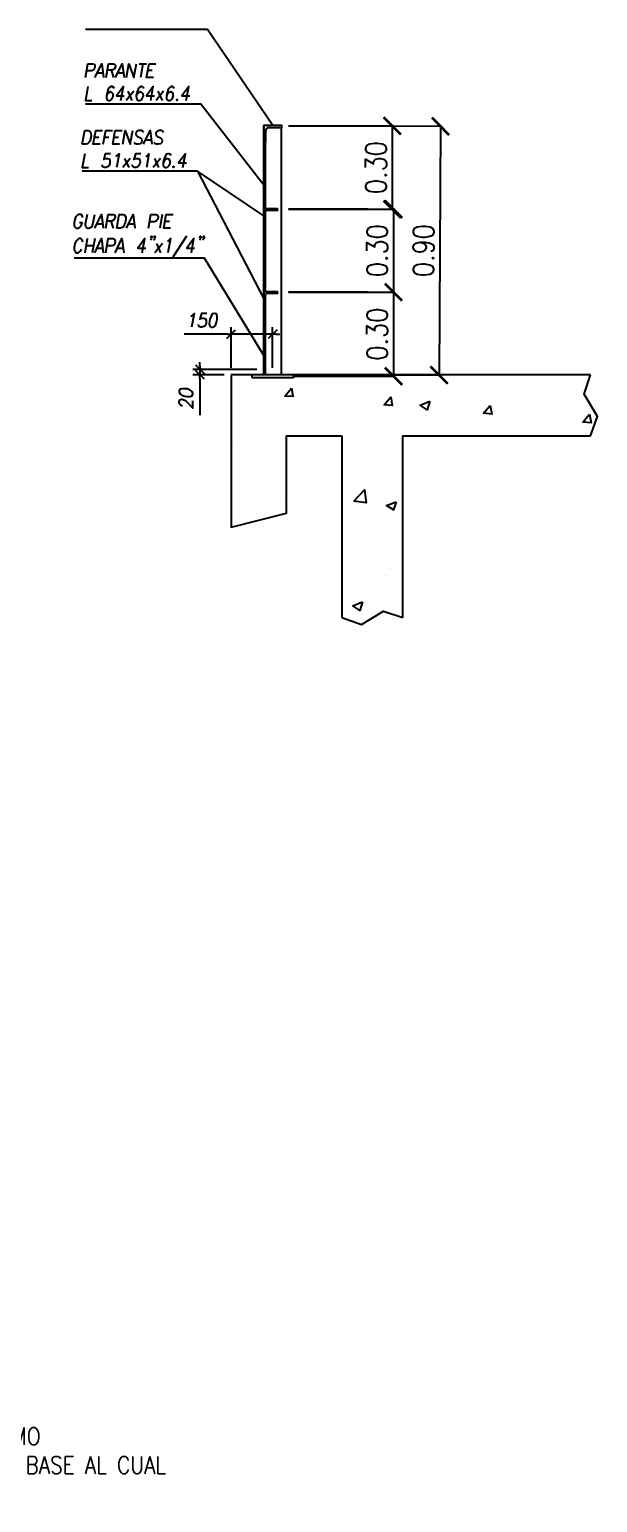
# Model space of a CAD drawing. Extents: x 93 to 1928, y 79 to 574.
# Drawn here: x 1846 to 1928.1, y 113.2 to 326 of the extents above; entities that cross this region are included whole.
import ezdxf

# ---------------------------------------------------------------- set-up
doc = ezdxf.new("R2010")
doc.units = 0
doc.header["$MEASUREMENT"] = 0
for name, color, linetype in [('Cotas', 1, 'Continuous'), ('PDF2_00-COTAS-PARCIALES', 4, 'Continuous'), ('PDF2_auxiliar', 1, 'Continuous'), ('PDF2_CORTES', 6, 'Continuous'), ('PDF2_CORTES-50', 6, 'Continuous'), ('PDF2_PEFILES', 3, 'Continuous'), ('PDF2_perfiles', 3, 'Continuous'), ('Texto', 2, 'Continuous')]:
    doc.layers.add(name, color=color, linetype=linetype)
doc.layers.add('PDF2_0', color=7, linetype='Continuous', true_color=0x7fbfff)
doc.styles.add('ROMANS', font='ROMANS.SHX', dxfattribs={"width": 0.85})
doc.dimstyles.new('1.10', dxfattribs={"dimtxt": 3, "dimasz": 2.5, "dimexe": 0.18, "dimexo": 0.0625, "dimgap": 0.85, "dimtad": 1, "dimlfac": 0.1, "dimzin": 0, "dimdsep": 46, "dimtxsty": 'ROMANS', "dimblk": 'ARCHTICK', "dimcen": 0.09, "dimclrd": 256, "dimclre": 256, "dimclrt": 2, "dimadec": 0, "dimazin": 0, "dimtfac": 1, "dimtofl": 0, "dimtmove": 0, "dimatfit": 3, "dimfxl": 15, "dimfxlon": 1, "dimtolj": 1, "dimtzin": 0, "dimarcsym": 0})

# ---------------------------------------------------------------- blocks, each defined once
blk = doc.blocks.new('_ArchTick')
at = {"color": 0, "linetype": 'ByBlock', "const_width": 0.15}
blk.add_lwpolyline([(-0.5, -0.5), (0.5, 0.5)], dxfattribs=at)
blk = doc.blocks.new('*D64')
at = {"layer": 'Cotas', "lineweight": -2, "transparency": 16777216}
for p, q in [((1883.43, 312.09), (1898.61, 312.09)), ((1898.43, 312.09), (1898.43, 300.06)), ((1883.43, 300.06), (1898.61, 300.06))]:
    blk.add_line(p, q, dxfattribs=at)
at = {"layer": 'Defpoints', "color": 0, "transparency": 16777216}
for p in [(1882.47, 312.09), (1882.47, 300.06), (1898.43, 300.06)]:
    blk.add_point(p, dxfattribs=at)
at = {"layer": 'Cotas', "lineweight": -2, "transparency": 16777216, "xscale": 2.5, "yscale": 2.5, "zscale": 2.5}
for p, rotation in [((1898.43, 312.09), 90), ((1898.43, 300.06), 270)]:
    blk.add_blockref('_ArchTick', p, dxfattribs=dict(at, rotation=rotation))
at = {"layer": 'Cotas', "color": 2, "transparency": 16777216, "insert": (1896.08, 306.07), "char_height": 3, "attachment_point": 5, "rotation": 90, "style": 'ROMANS'}
blk.add_mtext('\\A1;0.30', dxfattribs=at)
blk = doc.blocks.new('*D65')
at = {"layer": 'Cotas', "lineweight": -2, "transparency": 16777216}
for p, q in [((1883.61, 300.06), (1898.79, 300.06)), ((1898.61, 300.06), (1898.61, 288.08)), ((1883.61, 288.08), (1898.79, 288.08))]:
    blk.add_line(p, q, dxfattribs=at)
at = {"layer": 'Defpoints', "color": 0, "transparency": 16777216}
for p in [(1882.47, 300.06), (1882.47, 288.08), (1898.61, 288.08)]:
    blk.add_point(p, dxfattribs=at)
at = {"layer": 'Cotas', "lineweight": -2, "transparency": 16777216, "xscale": 2.5, "yscale": 2.5, "zscale": 2.5}
for p, rotation in [((1898.61, 300.06), 90), ((1898.61, 288.08), 270)]:
    blk.add_blockref('_ArchTick', p, dxfattribs=dict(at, rotation=rotation))
at = {"layer": 'Cotas', "color": 2, "transparency": 16777216, "insert": (1896.26, 294.07), "char_height": 3, "attachment_point": 5, "rotation": 90, "style": 'ROMANS'}
blk.add_mtext('\\A1;0.30', dxfattribs=at)
blk = doc.blocks.new('*D66')
at = {"layer": 'Cotas', "lineweight": -2, "transparency": 16777216}
for p, q in [((1883.61, 288.08), (1898.79, 288.08)), ((1898.61, 288.08), (1898.61, 275.93)), ((1884.23, 275.93), (1898.79, 275.93))]:
    blk.add_line(p, q, dxfattribs=at)
at = {"layer": 'Defpoints', "color": 0, "transparency": 16777216}
for p in [(1882.47, 288.08), (1884.17, 275.93), (1898.61, 275.93)]:
    blk.add_point(p, dxfattribs=at)
at = {"layer": 'Cotas', "lineweight": -2, "transparency": 16777216, "xscale": 2.5, "yscale": 2.5, "zscale": 2.5}
for p, rotation in [((1898.61, 288.08), 90), ((1898.61, 275.93), 270)]:
    blk.add_blockref('_ArchTick', p, dxfattribs=dict(at, rotation=rotation))
at = {"layer": 'Cotas', "color": 2, "transparency": 16777216, "insert": (1896.26, 282.01), "char_height": 3, "attachment_point": 5, "rotation": 90, "style": 'ROMANS'}
blk.add_mtext('\\A1;0.30', dxfattribs=at)
blk = doc.blocks.new('*D67')
at = {"layer": 'Cotas', "lineweight": -2, "transparency": 16777216}
for p, q in [((1898.67, 312.09), (1905.57, 312.05)), ((1905.39, 312.05), (1905.2, 276.09)), ((1898.48, 276.12), (1905.38, 276.08))]:
    blk.add_line(p, q, dxfattribs=at)
at = {"layer": 'Defpoints', "color": 0, "transparency": 16777216}
for p in [(1898.61, 312.09), (1898.42, 276.12), (1905.2, 276.09)]:
    blk.add_point(p, dxfattribs=at)
at = {"layer": 'Cotas', "lineweight": -2, "transparency": 16777216, "xscale": 2.5, "yscale": 2.5, "zscale": 2.5}
for p, rotation in [((1905.39, 312.05), 89.6964937066451), ((1905.2, 276.09), 269.6964937066451)]:
    blk.add_blockref('_ArchTick', p, dxfattribs=dict(at, rotation=rotation))
at = {"layer": 'Cotas', "color": 2, "transparency": 16777216, "insert": (1902.95, 294.08), "char_height": 3, "attachment_point": 5, "rotation": 89.6965, "style": 'ROMANS'}
blk.add_mtext('\\A1;0.90', dxfattribs=at)

msp = doc.modelspace()

# ---------------------------------------------------------------- linework, layer by layer
at = {"layer": 'PDF2_0', "color": 5, "lineweight": 25}
for points in [[(1874.556, 281.371), (1875.784, 282.641)], [(1881.796, 282.641), (1880.526, 281.371)], [(1870.026, 277.561), (1871.297, 276.291)], [(1871.297, 275.487), (1870.026, 276.757)]]:
    msp.add_lwpolyline(points, dxfattribs=at)
at = {"layer": 'PDF2_0', "color": 2, "lineweight": 25}
for points in [[(1874.683, 282.006), (1875.149, 282.006)], [(1881.669, 282.006), (1881.161, 282.006)], [(1870.661, 277.434), (1870.661, 276.926)], [(1870.661, 275.614), (1870.661, 276.122)]]:
    msp.add_lwpolyline(points, dxfattribs=at)
at = {"layer": 'PDF2_00-COTAS-PARCIALES', "lineweight": 25}
for points in [[(1854.15, 319.093), (1854.489, 321.083), (1855.167, 321.083), (1855.378, 320.998), (1855.463, 320.913), (1855.505, 320.702), (1855.421, 320.448), (1855.336, 320.236), (1855.251, 320.151), (1854.997, 320.067), (1854.32, 320.067)], [(1855.505, 319.093), (1856.479, 321.083), (1856.733, 319.093)], [(1855.844, 319.77), (1856.606, 319.77)], [(1857.114, 319.093), (1857.453, 321.083), (1858.13, 321.083), (1858.342, 320.998), (1858.426, 320.913), (1858.469, 320.702), (1858.426, 320.532), (1858.299, 320.321), (1858.215, 320.236), (1857.961, 320.151), (1857.283, 320.151)], [(1857.834, 320.151), (1858.172, 319.093)], [(1858.469, 319.093), (1859.442, 321.083), (1859.696, 319.093)], [(1858.807, 319.77), (1859.569, 319.77)], [(1860.077, 319.093), (1860.416, 321.083), (1861.136, 319.093), (1861.517, 321.083)], [(1861.898, 321.083), (1862.956, 321.083)], [(1862.406, 321.083), (1862.067, 319.093)], [(1863.972, 319.093), (1862.956, 319.093), (1863.337, 321.083), (1864.311, 321.083)], [(1863.168, 320.151), (1863.761, 320.151)], [(1854.489, 317.78), (1854.15, 315.748), (1855.04, 315.748)], [(1858.257, 317.484), (1858.215, 317.653), (1858.003, 317.78), (1857.834, 317.78), (1857.58, 317.653), (1857.41, 317.399), (1857.241, 316.891), (1857.156, 316.426), (1857.156, 316.045), (1857.283, 315.875), (1857.495, 315.748), (1857.58, 315.748), (1857.791, 315.875), (1858.003, 316.045), (1858.13, 316.341), (1858.13, 316.426), (1858.13, 316.722), (1858.003, 316.891), (1857.791, 317.018), (1857.707, 317.018), (1857.453, 316.891), (1857.283, 316.722), (1857.156, 316.426)], [(1859.231, 315.748), (1859.612, 317.78), (1858.596, 316.426), (1859.739, 316.426)], [(1862.575, 317.484), (1862.533, 317.653), (1862.321, 317.78), (1862.194, 317.78), (1861.94, 317.653), (1861.729, 317.399), (1861.559, 316.891), (1861.475, 316.426), (1861.517, 316.045), (1861.602, 315.875), (1861.813, 315.748), (1861.898, 315.748), (1862.152, 315.875), (1862.321, 316.045), (1862.448, 316.341), (1862.491, 316.426), (1862.448, 316.722), (1862.321, 316.891), (1862.11, 317.018), (1862.067, 317.018), (1861.813, 316.891), (1861.602, 316.722), (1861.475, 316.426)], [(1863.591, 315.748), (1863.93, 317.78), (1862.956, 316.426), (1864.099, 316.426)], [(1866.936, 317.484), (1866.894, 317.653), (1866.682, 317.78), (1866.513, 317.78), (1866.301, 317.653), (1866.089, 317.399), (1865.92, 316.891), (1865.835, 316.426), (1865.835, 316.045), (1865.962, 315.875), (1866.174, 315.748), (1866.259, 315.748), (1866.513, 315.875), (1866.682, 316.045), (1866.809, 316.341), (1866.809, 316.426), (1866.809, 316.722), (1866.682, 316.891), (1866.47, 317.018), (1866.386, 317.018), (1866.132, 316.891), (1865.962, 316.722), (1865.835, 316.426)], [(1868.672, 315.748), (1869.053, 317.78), (1868.037, 316.426), (1869.18, 316.426)], [(1861.094, 317.103), (1859.993, 315.748)], [(1860.247, 317.103), (1860.84, 315.748)], [(1865.412, 317.103), (1864.353, 315.748)], [(1864.565, 317.103), (1865.2, 315.748)], [(1856.267, 309.44), (1855.251, 309.44), (1855.632, 311.43), (1856.606, 311.43)], [(1856.691, 309.44), (1857.072, 311.43), (1858.045, 311.43)], [(1859.061, 309.44), (1858.088, 309.44), (1858.426, 311.43), (1859.442, 311.43)], [(1859.527, 309.44), (1859.866, 311.43), (1860.586, 309.44), (1860.967, 311.43)], [(1862.491, 311.134), (1862.364, 311.345), (1862.152, 311.43), (1861.856, 311.43), (1861.602, 311.345), (1861.432, 311.134), (1861.39, 310.964), (1861.432, 310.753), (1861.517, 310.668), (1861.644, 310.583), (1862.067, 310.372), (1862.194, 310.287), (1862.237, 310.202), (1862.279, 309.991), (1862.237, 309.694), (1862.067, 309.525), (1861.813, 309.44), (1861.517, 309.44), (1861.305, 309.525), (1861.178, 309.694)], [(1862.491, 309.44), (1863.464, 311.43), (1863.718, 309.44)], [(1865.412, 311.134), (1865.285, 311.345), (1865.073, 311.43), (1864.777, 311.43), (1864.523, 311.345), (1864.311, 311.134), (1864.311, 310.964), (1864.353, 310.753), (1864.396, 310.668), (1864.523, 310.583), (1864.946, 310.372), (1865.073, 310.287), (1865.158, 310.202), (1865.2, 309.991), (1865.158, 309.694), (1864.946, 309.525), (1864.692, 309.44), (1864.396, 309.44), (1864.184, 309.525), (1864.057, 309.694)], [(1855.463, 310.456), (1856.056, 310.456)], [(1856.902, 310.456), (1857.495, 310.456)], [(1858.257, 310.456), (1858.892, 310.456)], [(1862.829, 310.075), (1863.591, 310.075)], [(1854.023, 308.085), (1853.642, 306.096), (1854.574, 306.096)], [(1857.749, 308.085), (1856.987, 308.085), (1856.775, 307.239), (1856.86, 307.323), (1857.114, 307.408), (1857.326, 307.408), (1857.537, 307.323), (1857.664, 307.154), (1857.664, 306.858), (1857.664, 306.646), (1857.537, 306.392), (1857.326, 306.18), (1857.072, 306.096), (1856.86, 306.096), (1856.648, 306.18), (1856.606, 306.265), (1856.564, 306.477)], [(1858.511, 307.704), (1858.68, 307.789), (1858.977, 308.085), (1858.596, 306.096)], [(1860.586, 307.408), (1859.527, 306.096)], [(1859.781, 307.408), (1860.374, 306.096)], [(1862.11, 308.085), (1861.348, 308.085), (1861.094, 307.239), (1861.178, 307.323), (1861.432, 307.408), (1861.686, 307.408), (1861.898, 307.323), (1861.983, 307.154), (1862.025, 306.858), (1861.983, 306.646), (1861.856, 306.392), (1861.686, 306.18), (1861.432, 306.096), (1861.221, 306.096), (1861.009, 306.18), (1860.924, 306.265), (1860.882, 306.477)], [(1862.872, 307.704), (1863.041, 307.789), (1863.295, 308.085), (1862.956, 306.096)], [(1864.946, 307.408), (1863.888, 306.096)], [(1864.099, 307.408), (1864.692, 306.096)], [(1866.47, 307.789), (1866.428, 308.001), (1866.216, 308.085), (1866.047, 308.085), (1865.793, 308.001), (1865.624, 307.704), (1865.454, 307.239), (1865.369, 306.773), (1865.369, 306.392), (1865.497, 306.18), (1865.708, 306.096), (1865.793, 306.096), (1866.005, 306.18), (1866.216, 306.392), (1866.343, 306.646), (1866.343, 306.773), (1866.343, 307.027), (1866.216, 307.239), (1866.005, 307.323), (1865.92, 307.323), (1865.666, 307.239), (1865.497, 307.027), (1865.369, 306.773)], [(1868.206, 306.096), (1868.587, 308.085), (1867.571, 306.773), (1868.714, 306.773)], [(1853.769, 298.856), (1853.727, 299.026), (1853.6, 299.237), (1853.473, 299.322), (1853.177, 299.322), (1853.007, 299.237), (1852.796, 299.026), (1852.711, 298.856), (1852.584, 298.56), (1852.499, 298.094), (1852.499, 297.798), (1852.542, 297.586), (1852.669, 297.417), (1852.796, 297.332), (1853.092, 297.332), (1853.261, 297.417), (1853.473, 297.586), (1853.558, 297.798), (1853.642, 298.094), (1853.261, 298.094)], [(1854.362, 299.322), (1854.108, 297.882), (1854.15, 297.586), (1854.277, 297.417), (1854.489, 297.332), (1854.616, 297.332), (1854.87, 297.417), (1855.082, 297.586), (1855.209, 297.882), (1855.463, 299.322)], [(1855.463, 297.332), (1856.437, 299.322), (1856.691, 297.332)], [(1857.072, 297.332), (1857.41, 299.322), (1858.13, 299.322), (1858.342, 299.237), (1858.384, 299.11), (1858.426, 298.941), (1858.384, 298.729), (1858.299, 298.56), (1858.172, 298.475), (1857.961, 298.348), (1857.241, 298.348)], [(1857.791, 298.348), (1858.13, 297.332)], [(1860.035, 297.332), (1861.009, 299.322), (1861.263, 297.332)], [(1863.253, 297.332), (1863.591, 299.322), (1864.269, 299.322), (1864.48, 299.237), (1864.565, 299.11), (1864.607, 298.941), (1864.565, 298.644), (1864.438, 298.475), (1864.353, 298.348), (1864.099, 298.263), (1863.422, 298.263)], [(1865.2, 299.322), (1864.861, 297.332)], [(1866.428, 297.332), (1865.454, 297.332), (1865.793, 299.322), (1866.809, 299.322)], [(1865.624, 298.348), (1866.259, 298.348)], [(1855.802, 297.967), (1856.564, 297.967)], [(1860.374, 297.967), (1861.136, 297.967)], [(1863.718, 296.062), (1863.634, 295.977), (1863.591, 296.062), (1863.676, 296.189), (1863.718, 296.062), (1863.676, 295.893), (1863.591, 295.681), (1863.507, 295.596)], [(1864.184, 296.062), (1864.099, 295.977), (1864.015, 296.062), (1864.142, 296.189), (1864.184, 296.062), (1864.142, 295.893), (1864.057, 295.681), (1863.93, 295.596)], [(1868.714, 296.189), (1866.767, 293.141)], [(1870.831, 296.062), (1870.704, 295.977), (1870.661, 296.062), (1870.746, 296.189), (1870.831, 296.062), (1870.789, 295.893), (1870.661, 295.681), (1870.577, 295.596)], [(1871.254, 296.062), (1871.17, 295.977), (1871.127, 296.062), (1871.212, 296.189), (1871.254, 296.062), (1871.254, 295.893), (1871.127, 295.681), (1871.043, 295.596)], [(1853.769, 295.3), (1853.727, 295.512), (1853.6, 295.681), (1853.473, 295.808), (1853.177, 295.808), (1853.007, 295.681), (1852.796, 295.512), (1852.711, 295.3), (1852.584, 295.046), (1852.499, 294.538), (1852.499, 294.284), (1852.542, 294.072), (1852.669, 293.903), (1852.796, 293.776), (1853.092, 293.776), (1853.261, 293.903), (1853.473, 294.072), (1853.558, 294.284)], [(1854.362, 295.808), (1854.023, 293.776)], [(1854.193, 294.834), (1855.294, 294.834)], [(1855.463, 295.808), (1855.082, 293.776)], [(1855.463, 293.776), (1856.437, 295.808), (1856.691, 293.776)], [(1855.802, 294.453), (1856.564, 294.453)], [(1857.072, 293.776), (1857.41, 295.808), (1858.13, 295.808), (1858.342, 295.681), (1858.384, 295.596), (1858.426, 295.427), (1858.384, 295.131), (1858.257, 294.919), (1858.172, 294.834), (1857.918, 294.75), (1857.241, 294.75)], [(1858.426, 293.776), (1859.4, 295.808), (1859.654, 293.776)], [(1858.807, 294.453), (1859.569, 294.453)], [(1862.321, 293.776), (1862.702, 295.808), (1861.686, 294.453), (1862.829, 294.453)], [(1865.242, 295.131), (1864.142, 293.776)], [(1864.396, 295.131), (1864.988, 293.776)], [(1865.962, 295.427), (1866.132, 295.512), (1866.428, 295.808), (1866.047, 293.776)], [(1869.434, 293.776), (1869.772, 295.808), (1868.756, 294.453), (1869.899, 294.453)], [(1869.349, 284.631), (1869.518, 284.716), (1869.815, 285.012), (1869.434, 283.023)], [(1871.635, 285.012), (1870.873, 285.012), (1870.661, 284.166), (1870.746, 284.25), (1871, 284.335), (1871.212, 284.335), (1871.424, 284.25), (1871.551, 284.039), (1871.551, 283.785), (1871.551, 283.573), (1871.424, 283.277), (1871.212, 283.107), (1870.958, 283.023), (1870.746, 283.023), (1870.534, 283.107), (1870.492, 283.192), (1870.45, 283.404)], [(1868.121, 271.676), (1868.037, 271.676), (1867.867, 271.803), (1867.74, 271.888), (1867.656, 272.057), (1867.656, 272.354), (1867.74, 272.523), (1867.867, 272.566), (1868.037, 272.608), (1868.248, 272.566), (1868.418, 272.481), (1868.714, 272.269), (1869.645, 271.338), (1869.645, 272.396)]]:
    msp.add_lwpolyline(points, dxfattribs=at)
for points in [[(1867.359, 315.96), (1867.275, 315.875), (1867.317, 315.748), (1867.402, 315.875)], [(1853.642, 309.44), (1854.023, 311.43), (1854.531, 311.43), (1854.743, 311.345), (1854.87, 311.134), (1854.913, 310.964), (1854.955, 310.668), (1854.87, 310.202), (1854.743, 309.906), (1854.616, 309.694), (1854.447, 309.525), (1854.193, 309.44)], [(1866.894, 306.265), (1866.767, 306.18), (1866.851, 306.096), (1866.936, 306.18)], [(1858.68, 297.332), (1859.019, 299.322), (1859.569, 299.322), (1859.781, 299.237), (1859.908, 299.026), (1859.95, 298.856), (1859.95, 298.56), (1859.866, 298.094), (1859.739, 297.798), (1859.654, 297.586), (1859.442, 297.417), (1859.188, 297.332)], [(1872.694, 285.012), (1872.44, 284.928), (1872.27, 284.631), (1872.101, 284.166), (1872.059, 283.869), (1872.016, 283.404), (1872.143, 283.107), (1872.355, 283.023), (1872.482, 283.023), (1872.736, 283.107), (1872.948, 283.404), (1873.117, 283.869), (1873.159, 284.166), (1873.159, 284.631), (1873.075, 284.928), (1872.863, 285.012)], [(1867.656, 273.666), (1867.74, 273.412), (1868.037, 273.201), (1868.502, 273.074), (1868.799, 272.989), (1869.264, 272.989), (1869.561, 273.116), (1869.645, 273.328), (1869.645, 273.455), (1869.561, 273.709), (1869.264, 273.92), (1868.799, 274.09), (1868.502, 274.132), (1868.037, 274.132), (1867.74, 274.047), (1867.656, 273.836)]]:
    msp.add_lwpolyline(points, close=True, dxfattribs=at)
at = {"layer": 'PDF2_00-COTAS-PARCIALES', "color": 2, "lineweight": 25}
for points in [[(1894.878, 300.063), (1883.489, 300.063)], [(1894.878, 288.082), (1883.489, 288.082)]]:
    msp.add_lwpolyline(points, close=True, dxfattribs=at)
for points in [[(1874.683, 282.006), (1868.375, 282.006)], [(1875.149, 277.138), (1875.149, 283.023)], [(1881.161, 282.006), (1875.149, 282.006)], [(1881.161, 277.138), (1881.161, 283.023)], [(1881.669, 282.006), (1882.177, 282.006)], [(1878.875, 276.926), (1869.645, 276.926)], [(1870.661, 277.434), (1870.661, 277.942)], [(1870.661, 276.926), (1870.661, 276.122)], [(1874.175, 276.122), (1869.645, 276.122)], [(1870.661, 275.614), (1870.661, 270.322)]]:
    msp.add_lwpolyline(points, dxfattribs=at)
at = {"layer": 'PDF2_auxiliar', "lineweight": 25}
for points in [[(1881.203, 312.15), (1871.762, 326.036), (1854.15, 326.036)], [(1879.891, 303.555), (1870.789, 315.24), (1854.15, 315.24)], [(1879.891, 299.11), (1870.323, 305.545), (1853.642, 305.545)], [(1870.323, 305.545), (1879.891, 287.129)], [(1879.891, 278.916), (1871.297, 292.971), (1852.499, 292.971)], [(1927.053, 267.316), (1928.069, 270.11), (1926.122, 273.328), (1927.053, 276.122)], [(1891.152, 241.068), (1893.989, 240.051), (1897.164, 241.999), (1899.958, 241.068)]]:
    msp.add_lwpolyline(points, dxfattribs=at)
at = {"layer": 'PDF2_CORTES', "lineweight": 25}
msp.add_lwpolyline([(1875.149, 276.122), (1875.149, 254.107), (1883.151, 256.139), (1883.151, 267.316), (1891.152, 267.316)], dxfattribs=at)
at = {"layer": 'PDF2_CORTES-50', "lineweight": 25}
for points in [[(1927.053, 276.122), (1875.149, 276.122)], [(1880.61, 273.709), (1880.61, 273.709)], [(1886.326, 273.243), (1886.326, 273.243)], [(1888.951, 273.455), (1888.951, 273.455)], [(1878.705, 272.015), (1878.705, 272.015)], [(1881.923, 271.084), (1881.923, 271.084)], [(1892.592, 270.618), (1892.592, 270.618)], [(1913.209, 270.787), (1913.209, 270.787)], [(1918.205, 271.465), (1918.205, 271.465)], [(1919.475, 270.957), (1919.475, 270.957)], [(1925.783, 272.439), (1925.783, 272.439)], [(1900.551, 269.136), (1900.551, 269.136)], [(1903.26, 270.195), (1903.26, 270.195)], [(1909.23, 269.56), (1909.23, 269.56)], [(1913.971, 269.729), (1913.971, 269.729)], [(1924.64, 269.263), (1924.64, 269.263)], [(1887.977, 267.485), (1887.977, 267.485)], [(1891.152, 267.316), (1891.152, 241.068)], [(1892.973, 268.12), (1892.973, 268.12)], [(1898.815, 268.078), (1898.815, 268.078)], [(1899.958, 241.068), (1899.958, 267.316), (1927.053, 267.316)], [(1875.361, 265.834), (1875.361, 265.834)], [(1878.451, 265.368), (1878.451, 265.368)], [(1897.164, 263.294), (1897.164, 263.294)], [(1878.028, 260.838), (1878.028, 260.838)], [(1895.301, 261.262), (1895.301, 261.262)], [(1898.561, 261.389), (1898.561, 261.389)], [(1899.365, 259.949), (1899.365, 259.949)], [(1878.197, 258.722), (1878.197, 258.722)], [(1882.262, 258.171), (1882.262, 258.171)], [(1882.727, 259.568), (1882.727, 259.568)], [(1892.93, 257.706), (1892.93, 257.706)], [(1898.349, 254.742), (1898.349, 254.742)], [(1895.386, 249.789), (1895.386, 249.789)], [(1897.968, 249.916), (1897.968, 249.916)], [(1897.418, 247.122), (1897.418, 247.122)], [(1898.095, 248.095), (1898.095, 248.095)]]:
    msp.add_lwpolyline(points, dxfattribs=at)
for points in [[(1883.87, 274.217), (1884.082, 272.989), (1882.897, 273.074)], [(1898.222, 272.947), (1898.434, 271.719), (1897.249, 271.803)], [(1903.853, 272.312), (1903.472, 271.084), (1902.456, 271.761)], [(1912.574, 271.719), (1912.786, 270.449), (1911.6, 270.576)], [(1926.926, 270.449), (1927.138, 269.221), (1925.952, 269.306)], [(1892.888, 257.875), (1894.412, 259.526), (1894.666, 257.621)], [(1898.984, 257.79), (1898.603, 256.605), (1897.587, 257.24)], [(1894.116, 243.311), (1893.735, 242.084), (1892.719, 242.761)]]:
    msp.add_lwpolyline(points, close=True, dxfattribs=at)
at = {"layer": 'PDF2_PEFILES', "lineweight": 25}
for points in [[(1879.891, 276.122), (1879.891, 312.15)], [(1882.473, 312.023), (1882.473, 312.15), (1879.891, 312.15), (1879.891, 309.525), (1879.975, 309.525)], [(1880.187, 309.737), (1880.187, 311.515)], [(1880.526, 311.853), (1882.304, 311.853)], [(1882.431, 276.122), (1882.431, 311.938)], [(1880.145, 300.126), (1880.145, 309.61)], [(1881.881, 300.042), (1881.881, 300.126), (1879.891, 300.126), (1879.891, 298.136), (1879.933, 298.136)], [(1880.102, 298.263), (1880.102, 299.661)], [(1880.145, 288.103), (1880.145, 299.788)], [(1880.356, 299.915), (1881.754, 299.915)], [(1881.881, 288.06), (1881.881, 288.103), (1879.891, 288.103), (1879.891, 286.113), (1879.933, 286.113)], [(1880.102, 286.24), (1880.102, 287.637)], [(1880.145, 276.122), (1880.145, 287.764)], [(1880.356, 287.933), (1881.754, 287.933)]]:
    msp.add_lwpolyline(points, dxfattribs=at)
msp.add_lwpolyline([(1879.891, 276.926), (1880.145, 276.926), (1880.145, 280.948), (1879.891, 280.948)], close=True, dxfattribs=at)
for centre, radius, start, end in [((1880.547, 311.493), 0.36, 90, 180), ((1882.325, 312.002), 0.191, 270.00002, 359.99998), ((1879.997, 309.715), 0.191, 270.00002, 359.99998), ((1879.954, 298.242), 0.148, 269.99993, 0.00007), ((1880.378, 299.639), 0.275, 90.00001, 179.99999), ((1881.775, 300.02), 0.148, 269.99993, 0.00007), ((1880.378, 287.616), 0.275, 90.00001, 179.99999), ((1881.775, 288.039), 0.148, 269.99993, 0.00007), ((1879.954, 286.219), 0.148, 269.99993, 0.00007)]:
    msp.add_arc(centre, radius, start, end, dxfattribs=at)
at = {"layer": 'PDF2_perfiles', "lineweight": 25}
msp.add_lwpolyline([(1878.155, 275.741), (1884.167, 275.741), (1884.167, 276.122), (1878.155, 276.122)], close=True, dxfattribs=at)

# ---------------------------------------------------------------- texts
at = {"layer": 'Texto', "insert": (1733.398, 169.869), "char_height": 2.5, "attachment_point": 1, "style": 'ROMANS'}
msp.add_mtext_dynamic_manual_height_columns("\\pxi1.74314;NOTAS:\\P\\pi-3,l5.74314,t5.74314;1.^IHORMIGON f'c=40MPa SEGUN CIRSOC 201\\P2.^IACERO DN420 fy=420MPa SEGUN CIRSOC 201\\P3.^IPERFILES Y CHAPAS ACERO F-24 SEGUN CIRSOC 201\\P4.^ISOLDADURAS SEGUN AWS D1.1\\P5.^IRECUBRIMIENTO:\\P\\pi-5,l8.74314,t8.74314;FUNDACIONES = 5 cm\\PTABIQUES EN CONTACTO CON EL SUELO = 5 cm\\PINTERIOR DE RECINTOS DE CONTENCION DE LIQUIDOS = 5cm\\PVIGAS, COLUMNAS Y TABIQUES EN ELEVACION = 2.5cm\\PLOSAS EN ELEVACION = 2 cm\\P\\pi-3,l5.74314,t5.74314;6.^ILAS FUNDACIONES LLEVARAN HORMIGON DE LIMPIEZA. e=5cm MINIMO\\P7.^IEL CONTRATISTA EJECUTARA EL ESTUDIO DE SUELOS DEFINITIVO EN BASE AL CUAL DESARROLLARA EL PROYECYO DE INGENIERIA PARA CONSTRUIR.", width=162.82208, gutter_width=1, heights=[77.783], dxfattribs=at)

# ---------------------------------------------------------------- dimensions: what is measured, and where the dimension line sits
at = {"layer": 'Cotas'}
for base, p1, p2, picture, middle in [((1898.426, 300.063), (1882.473, 312.086), (1882.473, 300.063), '*D64', (1896.076, 306.074)), ((1898.606, 288.082), (1882.473, 300.063), (1882.473, 288.082), '*D65', (1896.256, 294.072)), ((1898.606, 275.931), (1882.473, 288.082), (1884.167, 275.931), '*D66', (1896.256, 282.006))]:
    dim = msp.add_linear_dim(base=base, p1=p1, p2=p2, angle=90, dimstyle='1.10', override={"dimlfac": 0.025}, dxfattribs=at)
    dim.commit()
    dim.dimension.update_dxf_attribs({"geometry": picture, "text_midpoint": middle})
dim = msp.add_aligned_dim(p1=(1898.606, 312.086), p2=(1898.415, 276.122), distance=6.788, dimstyle='1.10', override={"dimlfac": 0.025}, dxfattribs=at)
dim.commit()
dim.dimension.update_dxf_attribs({"geometry": '*D67', "text_midpoint": (1902.948, 294.08)})

doc.saveas('drawing.dxf')
